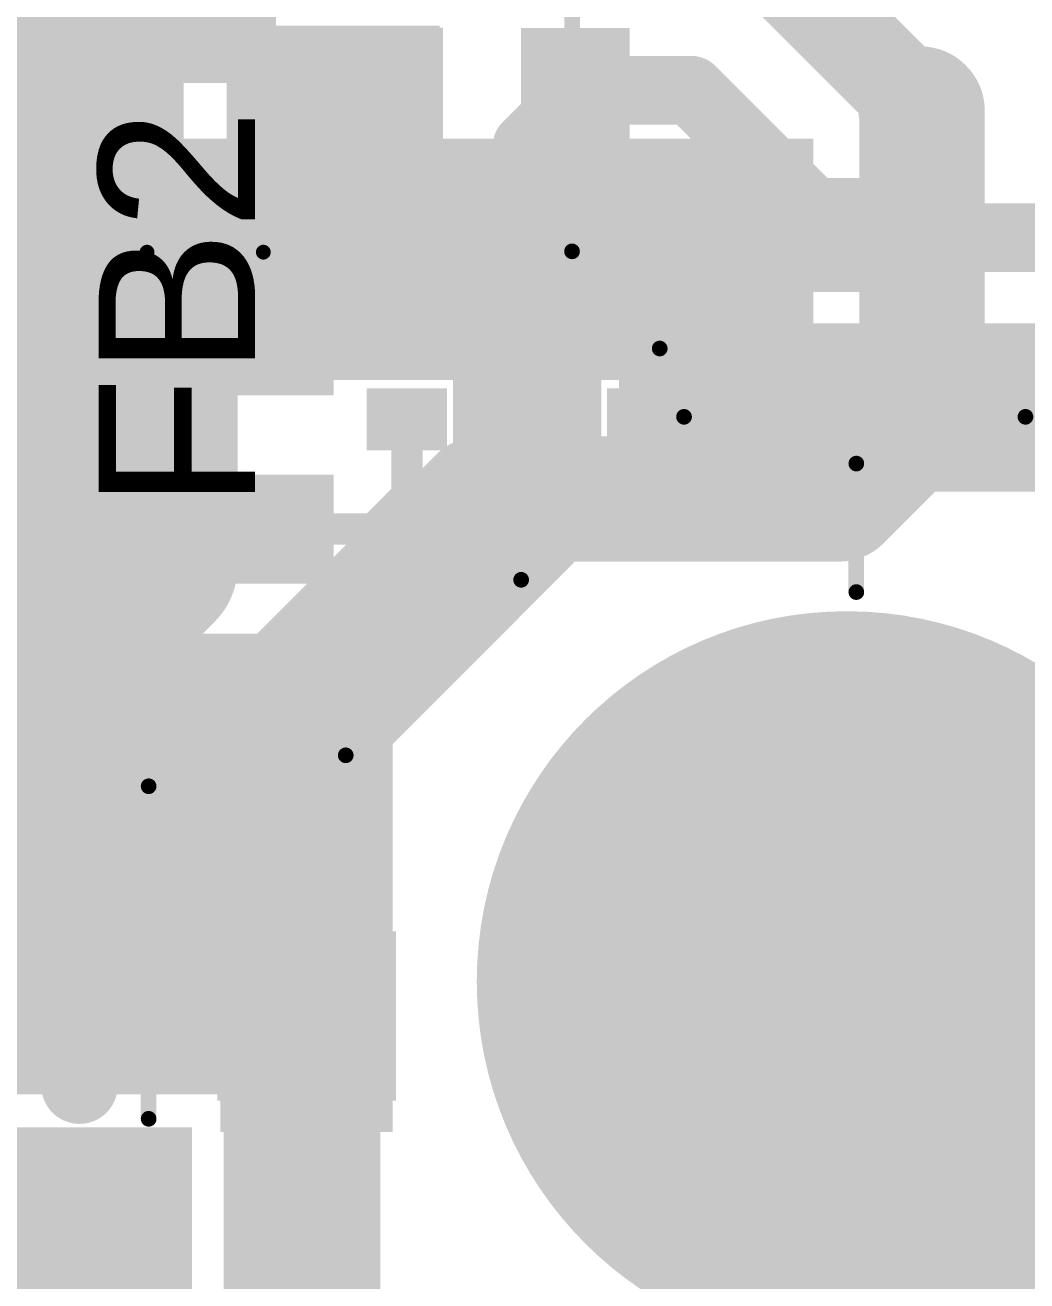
# Model space of a CAD drawing. Header units: millimetres. Extents: x -1.41 to 1.41, y -0.13 to 2.68.
# Drawn here: x -0.4094 to -0.0895, y 1.6725 to 2.0732 of the extents above; entities that cross this region are included whole.
import ezdxf

# ---------------------------------------------------------------- set-up
doc = ezdxf.new("R2010")
doc.units = ezdxf.units.MM
doc.header["$MEASUREMENT"] = 0
for name, color, linetype in [('BottomLayer', 5, 'Continuous'), ('BottomPaste', 16, 'Continuous'), ('BottomSolder', 6, 'Continuous'), ('Mechanical2', 216, 'Continuous'), ('MultiLayer', 9, 'Continuous'), ('PadHoleLayer', 156, 'Continuous'), ('TopLayer', 1, 'Continuous'), ('TopOverlay', 2, 'Continuous'), ('TopPaste', 8, 'Continuous'), ('TopSolder', 216, 'Continuous'), ('ViaHoleLayer', 16, 'Continuous')]:
    doc.layers.add(name, color=color, linetype=linetype)
doc.styles.add('Arial', font='', dxfattribs={"height": 0.2})
doc.styles.get('Arial').set_extended_font_data('Arial')

# ---------------------------------------------------------------- blocks, each defined once
blk = doc.blocks.new('EEEFT1H221AP_2')
at = {"layer": 'TopOverlay', "const_width": 0.005}
for points in [[(0.136, 0.166), (-0.095, 0.166)], [(0.164, 0.135), (0.164, 0.053)]]:
    blk.add_lwpolyline(points, dxfattribs=at)
at = {"layer": 'TopOverlay', "const_width": 0.0025}
for points in [[(0.13475, 0.166, 1), (0.13725, 0.166, 1)], [(0.13475, 0.166, 1), (0.13725, 0.166, 1)], [(0.16275, 0.135, 1), (0.16525, 0.135, 1)], [(0.16275, 0.135, 1), (0.16525, 0.135, 1)]]:
    blk.add_lwpolyline(points, format="xyb", close=True, dxfattribs=at)
at = {"layer": 'TopOverlay', "const_width": 0.005}
blk.add_lwpolyline([(0.136, 0.166, -0.31993), (0.164, 0.135)], format="xyb", dxfattribs=at)
blk = doc.blocks.new('5520425_3_40')
at = {"layer": 'BottomLayer'}
blk.add_hatch(color=5, dxfattribs=at).paths.add_polyline_path([(-0.15472, 0.20492), (-0.09488, 0.20492), (-0.09488, 0.14508), (-0.15472, 0.14508)])
at = {"layer": 'BottomSolder'}
blk.add_hatch(color=6, dxfattribs=at).paths.add_polyline_path([(-0.15872, 0.20892), (-0.09088, 0.20892), (-0.09088, 0.14108), (-0.15872, 0.14108)])
at = {"layer": 'MultiLayer'}
blk.add_hatch(color=9, dxfattribs=at).paths.add_polyline_path([(-0.15472, 0.20492), (-0.09488, 0.20492), (-0.09488, 0.14508), (-0.15472, 0.14508)])
at = {"layer": 'PadHoleLayer'}
h = blk.add_hatch(color=156, dxfattribs=at)
edge = h.paths.add_edge_path()
edge.add_arc((-0.1248, 0.175), 0.01772, 0, 360)
at = {"layer": 'TopLayer'}
blk.add_hatch(color=1, dxfattribs=at).paths.add_polyline_path([(-0.15472, 0.20492), (-0.09488, 0.20492), (-0.09488, 0.14508), (-0.15472, 0.14508)])
at = {"layer": 'TopSolder'}
blk.add_hatch(color=216, dxfattribs=at).paths.add_polyline_path([(-0.15872, 0.20892), (-0.09088, 0.20892), (-0.09088, 0.14108), (-0.15872, 0.14108)])
at = {"layer": 'TopOverlay', "const_width": 0.005}
for points in [[(-0.16142, 0.19508), (-0.26752, 0.19508)], [(-0.26752, -0.1002), (-0.26752, 0.19508)]]:
    blk.add_lwpolyline(points, dxfattribs=at)
at = {"layer": 'TopOverlay'}
for points, const_width in [([(-0.26877, 0.19508, 1), (-0.26627, 0.19508, 1)], 0.0025), ([(-0.26877, 0.19508, 1), (-0.26627, 0.19508, 1)], 0.0025), ([(-0.16267, 0.19508, 1), (-0.16017, 0.19508, 1)], 0.0025), ([(-0.16479, 0.173, 1), (-0.17921, 0.173, 1)], 0.01), ([(-0.18171, 0.173, 1), (-0.17671, 0.173, 1)], 0.005), ([(-0.16729, 0.173, 1), (-0.16229, 0.173, 1)], 0.005)]:
    blk.add_lwpolyline(points, format="xyb", close=True, dxfattribs=dict(at, const_width=const_width))
blk = doc.blocks.new('C___0603_B_103')
at = {"layer": 'BottomLayer'}
for points in [[(-0.045, -0.0175), (-0.045, 0.0175), (-0.015, 0.0175), (-0.015, -0.0175)], [(0.015, -0.0175), (0.015, 0.0175), (0.045, 0.0175), (0.045, -0.0175)]]:
    blk.add_hatch(color=5, dxfattribs=at).paths.add_polyline_path(points)
at = {"layer": 'BottomPaste'}
for points in [[(-0.045, -0.0175), (-0.045, 0.0175), (-0.015, 0.0175), (-0.015, -0.0175)], [(0.015, -0.0175), (0.015, 0.0175), (0.045, 0.0175), (0.045, -0.0175)]]:
    blk.add_hatch(color=16, dxfattribs=at).paths.add_polyline_path(points)
at = {"layer": 'BottomSolder'}
for points in [[(-0.04736, -0.01986), (-0.04736, 0.01986), (-0.01264, 0.01986), (-0.01264, -0.01986)], [(0.01264, -0.01986), (0.01264, 0.01986), (0.04736, 0.01986), (0.04736, -0.01986)]]:
    blk.add_hatch(color=6, dxfattribs=at).paths.add_polyline_path(points)
blk = doc.blocks.new('C___0603_B_104')
at = {"layer": 'BottomLayer'}
for points in [[(-0.045, -0.0175), (-0.045, 0.0175), (-0.015, 0.0175), (-0.015, -0.0175)], [(0.015, -0.0175), (0.015, 0.0175), (0.045, 0.0175), (0.045, -0.0175)]]:
    blk.add_hatch(color=5, dxfattribs=at).paths.add_polyline_path(points)
at = {"layer": 'BottomPaste'}
for points in [[(-0.045, -0.0175), (-0.045, 0.0175), (-0.015, 0.0175), (-0.015, -0.0175)], [(0.015, -0.0175), (0.015, 0.0175), (0.045, 0.0175), (0.045, -0.0175)]]:
    blk.add_hatch(color=16, dxfattribs=at).paths.add_polyline_path(points)
at = {"layer": 'BottomSolder'}
for points in [[(-0.04736, -0.01986), (-0.04736, 0.01986), (-0.01264, 0.01986), (-0.01264, -0.01986)], [(0.01264, -0.01986), (0.01264, 0.01986), (0.04736, 0.01986), (0.04736, -0.01986)]]:
    blk.add_hatch(color=6, dxfattribs=at).paths.add_polyline_path(points)
blk = doc.blocks.new('C___0603_B_105')
at = {"layer": 'BottomLayer'}
for points in [[(-0.045, -0.0175), (-0.045, 0.0175), (-0.015, 0.0175), (-0.015, -0.0175)], [(0.015, -0.0175), (0.015, 0.0175), (0.045, 0.0175), (0.045, -0.0175)]]:
    blk.add_hatch(color=5, dxfattribs=at).paths.add_polyline_path(points)
at = {"layer": 'BottomPaste'}
for points in [[(-0.045, -0.0175), (-0.045, 0.0175), (-0.015, 0.0175), (-0.015, -0.0175)], [(0.015, -0.0175), (0.015, 0.0175), (0.045, 0.0175), (0.045, -0.0175)]]:
    blk.add_hatch(color=16, dxfattribs=at).paths.add_polyline_path(points)
at = {"layer": 'BottomSolder'}
for points in [[(-0.04736, -0.01986), (-0.04736, 0.01986), (-0.01264, 0.01986), (-0.01264, -0.01986)], [(0.01264, -0.01986), (0.01264, 0.01986), (0.04736, 0.01986), (0.04736, -0.01986)]]:
    blk.add_hatch(color=6, dxfattribs=at).paths.add_polyline_path(points)
blk = doc.blocks.new('MPZ1608S121ATDH5_122')
at = {"layer": 'TopLayer'}
for points in [[(-0.03937, 0.01575), (-0.01575, 0.01575), (-0.01575, -0.01575), (-0.03937, -0.01575)], [(0.01575, 0.01575), (0.03937, 0.01575), (0.03937, -0.01575), (0.01575, -0.01575)]]:
    blk.add_hatch(color=1, dxfattribs=at).paths.add_polyline_path(points)
at = {"layer": 'TopPaste'}
for points in [[(-0.03937, 0.01575), (-0.01575, 0.01575), (-0.01575, -0.01575), (-0.03937, -0.01575)], [(0.01575, 0.01575), (0.03937, 0.01575), (0.03937, -0.01575), (0.01575, -0.01575)]]:
    blk.add_hatch(color=8, dxfattribs=at).paths.add_polyline_path(points)
at = {"layer": 'TopSolder'}
for points in [[(-0.04337, 0.01975), (-0.01175, 0.01975), (-0.01175, -0.01975), (-0.04337, -0.01975)], [(0.01175, 0.01975), (0.04337, 0.01975), (0.04337, -0.01975), (0.01175, -0.01975)]]:
    blk.add_hatch(color=216, dxfattribs=at).paths.add_polyline_path(points)
at = {"layer": 'TopOverlay', "const_width": 0.00472}
for points in [[(-0.042, -0.01844), (-0.042, 0.01869)], [(0.04226, 0.01869), (-0.042, 0.01869)], [(0.04226, -0.01844), (0.04226, 0.01869)], [(0.04226, -0.01844), (-0.042, -0.01844)]]:
    blk.add_lwpolyline(points, dxfattribs=at)
at = {"layer": 'TopOverlay', "const_width": 0.00236}
for points in [[(-0.04318, 0.01869, 1), (-0.04082, 0.01869, 1)], [(-0.04318, 0.01869, 1), (-0.04082, 0.01869, 1)], [(0.04108, 0.01869, 1), (0.04344, 0.01869, 1)], [(0.04108, 0.01869, 1), (0.04344, 0.01869, 1)], [(-0.04318, -0.01844, 1), (-0.04082, -0.01844, 1)], [(-0.04318, -0.01844, 1), (-0.04082, -0.01844, 1)], [(0.04108, -0.01844, 1), (0.04344, -0.01844, 1)], [(0.04108, -0.01844, 1), (0.04344, -0.01844, 1)]]:
    blk.add_lwpolyline(points, format="xyb", close=True, dxfattribs=at)
blk = doc.blocks.new('PRT_10474_129')
at = {"layer": 'BottomLayer'}
h = blk.add_hatch(color=5, dxfattribs=at)
edge = h.paths.add_edge_path()
edge.add_arc((-0.1378, 0), 0.11417, 0, 360)
at = {"layer": 'BottomSolder'}
h = blk.add_hatch(color=6, dxfattribs=at)
edge = h.paths.add_edge_path()
edge.add_arc((-0.1378, 0), 0.11817, 0, 360)
at = {"layer": 'MultiLayer'}
h = blk.add_hatch(color=9, dxfattribs=at)
edge = h.paths.add_edge_path()
edge.add_arc((-0.1378, 0), 0.11417, 0, 360)
at = {"layer": 'PadHoleLayer'}
h = blk.add_hatch(color=156, dxfattribs=at)
edge = h.paths.add_edge_path()
edge.add_arc((-0.1378, 0), 0.09055, 0, 360)
at = {"layer": 'TopLayer'}
h = blk.add_hatch(color=1, dxfattribs=at)
edge = h.paths.add_edge_path()
edge.add_arc((-0.1378, 0), 0.11417, 0, 360)
at = {"layer": 'TopSolder'}
h = blk.add_hatch(color=216, dxfattribs=at)
edge = h.paths.add_edge_path()
edge.add_arc((-0.1378, 0), 0.11817, 0, 360)
at = {"layer": 'TopOverlay', "const_width": 0.005}
for points in [[(-0.318, 0.057), (-0.266, 0.109)], [(-0.318, -0.052), (-0.318, 0.057)], [(-0.26208, 0.003), (-0.30308, 0.003)], [(-0.266, -0.104), (-0.318, -0.052)], [(-0.21, -0.16), (-0.266, -0.104)], [(0.311, -0.16), (-0.21, -0.16)]]:
    blk.add_lwpolyline(points, dxfattribs=at)
at = {"layer": 'TopOverlay', "const_width": 0.0025}
for points in [[(-0.31925, 0.057, 1), (-0.31675, 0.057, 1)], [(-0.31925, 0.057, 1), (-0.31675, 0.057, 1)], [(-0.30433, 0.003, 1), (-0.30183, 0.003, 1)], [(-0.26333, 0.003, 1), (-0.26083, 0.003, 1)], [(-0.31925, -0.052, 1), (-0.31675, -0.052, 1)], [(-0.31925, -0.052, 1), (-0.31675, -0.052, 1)], [(-0.26725, -0.104, 1), (-0.26475, -0.104, 1)], [(-0.26725, -0.104, 1), (-0.26475, -0.104, 1)], [(-0.21125, -0.16, 1), (-0.20875, -0.16, 1)], [(-0.21125, -0.16, 1), (-0.20875, -0.16, 1)]]:
    blk.add_lwpolyline(points, format="xyb", close=True, dxfattribs=at)
blk = doc.blocks.new('750314597_167')
at = {"layer": 'TopSolder'}
blk.add_hatch(color=216, dxfattribs=at).paths.add_polyline_path([(-0.25912, 0.12546), (-0.19994, 0.12546), (-0.19994, 0.07139), (-0.25912, 0.07139)])
blk = doc.blocks.new('TPS60150DRVR_B_169')
at = {"layer": 'BottomLayer'}
for points in [[(-0.04724, 0.0315), (-0.02953, 0.0315), (-0.02953, 0.01969), (-0.04724, 0.01969)], [(-0.01969, 0.0315), (0.01969, 0.0315), (0.01969, -0.0315), (-0.01969, -0.0315)], [(0.02953, 0.0315), (0.04724, 0.0315), (0.04724, 0.01969), (0.02953, 0.01969)], [(-0.04724, 0.00591), (-0.02953, 0.00591), (-0.02953, -0.00591), (-0.04724, -0.00591)], [(0.02953, 0.00591), (0.04724, 0.00591), (0.04724, -0.00591), (0.02953, -0.00591)], [(-0.04724, -0.01969), (-0.02953, -0.01969), (-0.02953, -0.0315), (-0.04724, -0.0315)], [(0.02953, -0.01969), (0.04724, -0.01969), (0.04724, -0.0315), (0.02953, -0.0315)]]:
    blk.add_hatch(color=5, dxfattribs=at).paths.add_polyline_path(points)
at = {"layer": 'BottomPaste'}
for points in [[(-0.04724, 0.0315), (-0.02953, 0.0315), (-0.02953, 0.01969), (-0.04724, 0.01969)], [(-0.01969, 0.0315), (0.01969, 0.0315), (0.01969, -0.0315), (-0.01969, -0.0315)], [(0.02953, 0.0315), (0.04724, 0.0315), (0.04724, 0.01969), (0.02953, 0.01969)], [(-0.04724, 0.00591), (-0.02953, 0.00591), (-0.02953, -0.00591), (-0.04724, -0.00591)], [(0.02953, 0.00591), (0.04724, 0.00591), (0.04724, -0.00591), (0.02953, -0.00591)], [(-0.04724, -0.01969), (-0.02953, -0.01969), (-0.02953, -0.0315), (-0.04724, -0.0315)], [(0.02953, -0.01969), (0.04724, -0.01969), (0.04724, -0.0315), (0.02953, -0.0315)]]:
    blk.add_hatch(color=16, dxfattribs=at).paths.add_polyline_path(points)
at = {"layer": 'BottomSolder'}
for points in [[(-0.05124, 0.0355), (-0.02553, 0.0355), (-0.02553, 0.01569), (-0.05124, 0.01569)], [(-0.02369, 0.0355), (0.02369, 0.0355), (0.02369, -0.0355), (-0.02369, -0.0355)], [(0.02553, 0.0355), (0.05124, 0.0355), (0.05124, 0.01569), (0.02553, 0.01569)], [(-0.05124, 0.00991), (-0.02553, 0.00991), (-0.02553, -0.00991), (-0.05124, -0.00991)], [(0.02553, 0.00991), (0.05124, 0.00991), (0.05124, -0.00991), (0.02553, -0.00991)], [(-0.05124, -0.01569), (-0.02553, -0.01569), (-0.02553, -0.0355), (-0.05124, -0.0355)], [(0.02553, -0.01569), (0.05124, -0.01569), (0.05124, -0.0355), (0.02553, -0.0355)]]:
    blk.add_hatch(color=6, dxfattribs=at).paths.add_polyline_path(points)

msp = doc.modelspace()

# ---------------------------------------------------------------- hatches: boundary and pattern name
at = {"layer": 'BottomLayer'}
for points in [[(-0.433, 1.847), (-0.35871, 1.847), (-0.35871, 2.16937), (-0.433, 2.16937)], [(-0.345, 2.002), (-0.277, 2.002), (-0.277, 2.073), (-0.345, 2.073)], [(-0.30771, 1.99337), (-0.276, 1.99337), (-0.276, 2.07237), (-0.30771, 2.07237)], [(-0.16571, 1.99037), (-0.123, 1.99037), (-0.123, 2.02437), (-0.16571, 2.02437)], [(-0.166, 1.92437), (-0.059, 1.92437), (-0.059, 1.978), (-0.166, 1.978)], [(-0.21971, 1.92437), (-0.07671, 1.92437), (-0.07671, 1.96), (-0.21971, 1.96)], [(-0.433, 1.732), (-0.311, 1.732), (-0.311, 1.879), (-0.433, 1.879)], [(-0.347, 1.72), (-0.292, 1.72), (-0.292, 1.879), (-0.347, 1.879)]]:
    msp.add_hatch(color=5, dxfattribs=at).paths.add_polyline_path(points)
h = msp.add_hatch(color=5, dxfattribs=at)
edge = h.paths.add_edge_path()
edge.add_arc((-0.12337, 2.04637), 0.01181, 0, 360)
h = msp.add_hatch(color=5, dxfattribs=at)
edge = h.paths.add_edge_path()
edge.add_arc((-0.32, 2.02037), 0.01181, 0, 360)
h = msp.add_hatch(color=5, dxfattribs=at)
edge = h.paths.add_edge_path()
edge.add_arc((-0.29271, 2.02037), 0.01181, 0, 360)
h = msp.add_hatch(color=5, dxfattribs=at)
edge = h.paths.add_edge_path()
edge.add_arc((-0.18501, 1.98428), 0.01181, 0, 360)
h = msp.add_hatch(color=5, dxfattribs=at)
edge = h.paths.add_edge_path()
edge.add_arc((-0.332, 1.77), 0.01181, 0, 360)
h = msp.add_hatch(color=5, dxfattribs=at)
edge = h.paths.add_edge_path()
edge.add_arc((-0.306, 1.77), 0.01181, 0, 360)
h = msp.add_hatch(color=5, dxfattribs=at)
edge = h.paths.add_edge_path()
edge.add_arc((-0.332, 1.745), 0.01181, 0, 360)
h = msp.add_hatch(color=5, dxfattribs=at)
edge = h.paths.add_edge_path()
edge.add_arc((-0.306, 1.745), 0.01181, 0, 360)
at = {"layer": 'BottomSolder'}
h = msp.add_hatch(color=6, dxfattribs=at)
edge = h.paths.add_edge_path()
edge.add_arc((-0.12337, 2.04637), 0.00591, 0, 360)
h = msp.add_hatch(color=6, dxfattribs=at)
edge = h.paths.add_edge_path()
edge.add_arc((-0.32, 2.02037), 0.00591, 0, 360)
h = msp.add_hatch(color=6, dxfattribs=at)
edge = h.paths.add_edge_path()
edge.add_arc((-0.29271, 2.02037), 0.00591, 0, 360)
h = msp.add_hatch(color=6, dxfattribs=at)
edge = h.paths.add_edge_path()
edge.add_arc((-0.18501, 1.98428), 0.00591, 0, 360)
h = msp.add_hatch(color=6, dxfattribs=at)
edge = h.paths.add_edge_path()
edge.add_arc((-0.332, 1.77), 0.00591, 0, 360)
h = msp.add_hatch(color=6, dxfattribs=at)
edge = h.paths.add_edge_path()
edge.add_arc((-0.306, 1.77), 0.00591, 0, 360)
h = msp.add_hatch(color=6, dxfattribs=at)
edge = h.paths.add_edge_path()
edge.add_arc((-0.332, 1.745), 0.00591, 0, 360)
h = msp.add_hatch(color=6, dxfattribs=at)
edge = h.paths.add_edge_path()
edge.add_arc((-0.306, 1.745), 0.00591, 0, 360)
at = {"layer": 'TopLayer'}
for points in [[(-0.381, 2.055), (-0.32931, 2.055), (-0.32931, 2.152), (-0.381, 2.152)], [(-0.393, 1.96), (-0.15771, 1.96), (-0.15771, 2.037), (-0.393, 2.037)], [(-0.348, 1.73), (-0.291, 1.73), (-0.291, 1.784), (-0.348, 1.784)]]:
    msp.add_hatch(color=1, dxfattribs=at).paths.add_polyline_path(points)
h = msp.add_hatch(color=1, dxfattribs=at)
edge = h.paths.add_edge_path()
edge.add_arc((-0.12337, 2.04637), 0.01181, 0, 360)
h = msp.add_hatch(color=1, dxfattribs=at)
edge = h.paths.add_edge_path()
edge.add_arc((-0.32, 2.02037), 0.01181, 0, 360)
h = msp.add_hatch(color=1, dxfattribs=at)
edge = h.paths.add_edge_path()
edge.add_arc((-0.29271, 2.02037), 0.01181, 0, 360)
h = msp.add_hatch(color=1, dxfattribs=at)
edge = h.paths.add_edge_path()
edge.add_arc((-0.18501, 1.98428), 0.01181, 0, 360)
h = msp.add_hatch(color=1, dxfattribs=at)
edge = h.paths.add_edge_path()
edge.add_arc((-0.332, 1.77), 0.01181, 0, 360)
h = msp.add_hatch(color=1, dxfattribs=at)
edge = h.paths.add_edge_path()
edge.add_arc((-0.306, 1.77), 0.01181, 0, 360)
h = msp.add_hatch(color=1, dxfattribs=at)
edge = h.paths.add_edge_path()
edge.add_arc((-0.332, 1.745), 0.01181, 0, 360)
h = msp.add_hatch(color=1, dxfattribs=at)
edge = h.paths.add_edge_path()
edge.add_arc((-0.306, 1.745), 0.01181, 0, 360)
at = {"layer": 'TopSolder'}
h = msp.add_hatch(color=216, dxfattribs=at)
edge = h.paths.add_edge_path()
edge.add_arc((-0.12337, 2.04637), 0.00591, 0, 360)
h = msp.add_hatch(color=216, dxfattribs=at)
edge = h.paths.add_edge_path()
edge.add_arc((-0.32, 2.02037), 0.00591, 0, 360)
h = msp.add_hatch(color=216, dxfattribs=at)
edge = h.paths.add_edge_path()
edge.add_arc((-0.29271, 2.02037), 0.00591, 0, 360)
h = msp.add_hatch(color=216, dxfattribs=at)
edge = h.paths.add_edge_path()
edge.add_arc((-0.18501, 1.98428), 0.00591, 0, 360)
h = msp.add_hatch(color=216, dxfattribs=at)
edge = h.paths.add_edge_path()
edge.add_arc((-0.332, 1.77), 0.00591, 0, 360)
h = msp.add_hatch(color=216, dxfattribs=at)
edge = h.paths.add_edge_path()
edge.add_arc((-0.306, 1.77), 0.00591, 0, 360)
h = msp.add_hatch(color=216, dxfattribs=at)
edge = h.paths.add_edge_path()
edge.add_arc((-0.332, 1.745), 0.00591, 0, 360)
h = msp.add_hatch(color=216, dxfattribs=at)
edge = h.paths.add_edge_path()
edge.add_arc((-0.306, 1.745), 0.00591, 0, 360)
at = {"layer": 'ViaHoleLayer'}
h = msp.add_hatch(color=16, dxfattribs=at)
edge = h.paths.add_edge_path()
edge.add_arc((-0.12337, 2.04637), 0.00591, 0, 360)
h = msp.add_hatch(color=16, dxfattribs=at)
edge = h.paths.add_edge_path()
edge.add_arc((-0.32, 2.02037), 0.00591, 0, 360)
h = msp.add_hatch(color=16, dxfattribs=at)
edge = h.paths.add_edge_path()
edge.add_arc((-0.29271, 2.02037), 0.00591, 0, 360)
h = msp.add_hatch(color=16, dxfattribs=at)
edge = h.paths.add_edge_path()
edge.add_arc((-0.18501, 1.98428), 0.00591, 0, 360)
h = msp.add_hatch(color=16, dxfattribs=at)
edge = h.paths.add_edge_path()
edge.add_arc((-0.332, 1.77), 0.00591, 0, 360)
h = msp.add_hatch(color=16, dxfattribs=at)
edge = h.paths.add_edge_path()
edge.add_arc((-0.306, 1.77), 0.00591, 0, 360)
h = msp.add_hatch(color=16, dxfattribs=at)
edge = h.paths.add_edge_path()
edge.add_arc((-0.332, 1.745), 0.00591, 0, 360)
h = msp.add_hatch(color=16, dxfattribs=at)
edge = h.paths.add_edge_path()
edge.add_arc((-0.306, 1.745), 0.00591, 0, 360)

# ---------------------------------------------------------------- linework, layer by layer
at = {"layer": 'BottomLayer'}
for points, const_width in [([(-0.17, 2.093), (-0.12337, 2.04637)], 0.03), ([(-0.2491, 2.03449), (-0.23371, 2.04987)], 0.022), ([(-0.23371, 2.05237), (-0.19671, 2.05237)], 0.022), ([(-0.23371, 2.04987), (-0.23371, 2.05237)], 0.022), ([(-0.19671, 2.05237), (-0.15621, 2.01187)], 0.022), ([(-0.2491, 1.98387), (-0.2491, 2.03449)], 0.022), ([(-0.14196, 2.01313), (-0.1342, 2.00537)], 0.022), ([(-0.15621, 2.00937), (-0.15621, 2.01187)], 0.022), ([(-0.15621, 2.00937), (-0.15221, 2.00537)], 0.022), ([(-0.15221, 2.00537), (-0.14971, 2.00537)], 0.022), ([(-0.14971, 2.00537), (-0.1342, 2.00537)], 0.022), ([(-0.1342, 2.00537), (-0.05763, 2.00537)], 0.022), ([(-0.2491, 1.98387), (-0.23442, 1.99855)], 0.01), ([(-0.23442, 1.99855), (-0.21071, 1.99855)], 0.01), ([(-0.24942, 1.91467), (-0.24942, 1.97265)], 0.04), ([(-0.2491, 1.97296), (-0.2491, 1.98387)], 0.022), ([(-0.19859, 1.97296), (-0.18727, 1.98428)], 0.01), ([(-0.18727, 1.98428), (-0.18501, 1.98428)], 0.01), ([(-0.33071, 1.97237), (-0.33012, 1.97296)], 0.01), ([(-0.33012, 1.97296), (-0.28749, 1.97296)], 0.01), ([(-0.21071, 1.97296), (-0.19859, 1.97296)], 0.01), ([(-0.28749, 1.9231), (-0.28749, 1.94737)], 0.01), ([(-0.32504, 1.83904), (-0.24942, 1.91467)], 0.04), ([(-0.29821, 1.91237), (-0.28749, 1.9231)], 0.01), ([(-0.33071, 1.91237), (-0.29821, 1.91237)], 0.01), ([(-0.325, 1.794), (-0.3195, 1.7995)], 0.025), ([(-0.363, 1.756), (-0.325, 1.794)], 0.025), ([(-0.325, 1.7815), (-0.325, 1.794)], 0.025), ([(-0.3345, 1.772), (-0.325, 1.7815)], 0.025), ([(-0.469, 1.756), (-0.363, 1.756)], 0.025)]:
    msp.add_lwpolyline(points, dxfattribs=dict(at, const_width=const_width))
for points, const_width in [([(-0.23921, 2.05237, 1), (-0.22821, 2.05237, 1)], 0.011), ([(-0.23921, 2.05237, 1), (-0.22821, 2.05237, 1)], 0.011), ([(-0.23921, 2.04987, 1), (-0.22821, 2.04987, 1)], 0.011), ([(-0.23921, 2.04987, 1), (-0.22821, 2.04987, 1)], 0.011), ([(-0.20221, 2.05237, 1), (-0.19121, 2.05237, 1)], 0.011), ([(-0.20221, 2.05237, 1), (-0.19121, 2.05237, 1)], 0.011), ([(-0.13087, 2.04637, 1), (-0.11587, 2.04637, 1)], 0.015), ([(-0.2546, 2.03449, 1), (-0.2436, 2.03449, 1)], 0.011), ([(-0.2546, 2.03449, 1), (-0.2436, 2.03449, 1)], 0.011), ([(-0.14746, 2.01313, 1), (-0.13646, 2.01313, 1)], 0.011), ([(-0.16171, 2.01187, 1), (-0.15071, 2.01187, 1)], 0.011), ([(-0.16171, 2.01187, 1), (-0.15071, 2.01187, 1)], 0.011), ([(-0.16171, 2.00937, 1), (-0.15071, 2.00937, 1)], 0.011), ([(-0.16171, 2.00937, 1), (-0.15071, 2.00937, 1)], 0.011), ([(-0.15771, 2.00537, 1), (-0.14671, 2.00537, 1)], 0.011), ([(-0.15771, 2.00537, 1), (-0.14671, 2.00537, 1)], 0.011), ([(-0.15521, 2.00537, 1), (-0.14421, 2.00537, 1)], 0.011), ([(-0.15521, 2.00537, 1), (-0.14421, 2.00537, 1)], 0.011), ([(-0.1397, 2.00537, 1), (-0.1287, 2.00537, 1)], 0.011), ([(-0.1397, 2.00537, 1), (-0.1287, 2.00537, 1)], 0.011), ([(-0.1397, 2.00537, 1), (-0.1287, 2.00537, 1)], 0.011), ([(-0.23692, 1.99855, 1), (-0.23192, 1.99855, 1)], 0.005), ([(-0.23692, 1.99855, 1), (-0.23192, 1.99855, 1)], 0.005), ([(-0.21321, 1.99855, 1), (-0.20821, 1.99855, 1)], 0.005), ([(-0.25942, 1.97265, 1), (-0.23942, 1.97265, 1)], 0.02), ([(-0.2546, 1.98387, 1), (-0.2436, 1.98387, 1)], 0.011), ([(-0.2546, 1.98387, 1), (-0.2436, 1.98387, 1)], 0.011), ([(-0.2516, 1.98387, 1), (-0.2466, 1.98387, 1)], 0.005), ([(-0.18977, 1.98428, 1), (-0.18477, 1.98428, 1)], 0.005), ([(-0.18977, 1.98428, 1), (-0.18477, 1.98428, 1)], 0.005), ([(-0.18751, 1.98428, 1), (-0.18251, 1.98428, 1)], 0.005), ([(-0.2546, 1.97296, 1), (-0.2436, 1.97296, 1)], 0.011), ([(-0.33321, 1.97237, 1), (-0.32821, 1.97237, 1)], 0.005), ([(-0.33262, 1.97296, 1), (-0.32762, 1.97296, 1)], 0.005), ([(-0.33262, 1.97296, 1), (-0.32762, 1.97296, 1)], 0.005), ([(-0.28999, 1.97296, 1), (-0.28499, 1.97296, 1)], 0.005), ([(-0.21321, 1.97296, 1), (-0.20821, 1.97296, 1)], 0.005), ([(-0.20109, 1.97296, 1), (-0.19609, 1.97296, 1)], 0.005), ([(-0.20109, 1.97296, 1), (-0.19609, 1.97296, 1)], 0.005), ([(-0.28999, 1.94737, 1), (-0.28499, 1.94737, 1)], 0.005), ([(-0.25942, 1.91467, 1), (-0.23942, 1.91467, 1)], 0.02), ([(-0.25942, 1.91467, 1), (-0.23942, 1.91467, 1)], 0.02), ([(-0.28999, 1.9231, 1), (-0.28499, 1.9231, 1)], 0.005), ([(-0.28999, 1.9231, 1), (-0.28499, 1.9231, 1)], 0.005), ([(-0.33321, 1.91237, 1), (-0.32821, 1.91237, 1)], 0.005), ([(-0.30071, 1.91237, 1), (-0.29571, 1.91237, 1)], 0.005), ([(-0.30071, 1.91237, 1), (-0.29571, 1.91237, 1)], 0.005), ([(-0.33504, 1.83904, 1), (-0.31504, 1.83904, 1)], 0.02), ([(-0.32575, 1.7995, 1), (-0.31325, 1.7995, 1)], 0.0125), ([(-0.33125, 1.794, 1), (-0.31875, 1.794, 1)], 0.0125), ([(-0.33125, 1.794, 1), (-0.31875, 1.794, 1)], 0.0125), ([(-0.33125, 1.794, 1), (-0.31875, 1.794, 1)], 0.0125), ([(-0.33125, 1.7815, 1), (-0.31875, 1.7815, 1)], 0.0125), ([(-0.33125, 1.7815, 1), (-0.31875, 1.7815, 1)], 0.0125), ([(-0.34075, 1.772, 1), (-0.32825, 1.772, 1)], 0.0125), ([(-0.36925, 1.756, 1), (-0.35675, 1.756, 1)], 0.0125), ([(-0.36925, 1.756, 1), (-0.35675, 1.756, 1)], 0.0125)]:
    msp.add_lwpolyline(points, format="xyb", close=True, dxfattribs=dict(at, const_width=const_width))
at = {"layer": 'Mechanical2', "const_width": 0.015}
msp.add_lwpolyline([(1.39764, 1.27953, 1), (-1.39764, 1.27953, 1)], format="xyb", close=True, dxfattribs=at)
at = {"layer": 'TopLayer'}
for points, const_width in [([(-0.12337, 2.04637), (-0.123, 2.046)], 0.04), ([(-0.123, 1.94843), (-0.123, 2.046)], 0.04), ([(-0.28471, 2.01873), (-0.28471, 2.02337)], 0.022), ([(-0.288, 2.01544), (-0.28471, 2.01873)], 0.022), ([(-0.35281, 2.01463), (-0.352, 2.01544)], 0.022), ([(-0.352, 2.01544), (-0.288, 2.01544)], 0.022), ([(-0.3665, 1.9005), (-0.3665, 1.9725)], 0.05), ([(-0.3575, 1.9725), (-0.352, 1.978)], 0.025), ([(-0.352, 1.978), (-0.288, 1.978)], 0.025), ([(-0.14943, 1.922), (-0.123, 1.94843)], 0.04), ([(-0.465, 1.721), (-0.264, 1.922)], 0.04), ([(-0.264, 1.922), (-0.14943, 1.922)], 0.04), ([(-0.469, 1.798), (-0.3665, 1.9005)], 0.05), ([(-0.321, 1.49), (-0.321, 1.741)], 0.05)]:
    msp.add_lwpolyline(points, dxfattribs=dict(at, const_width=const_width))
for points, const_width in [([(-0.13337, 2.04637, 1), (-0.11337, 2.04637, 1)], 0.02), ([(-0.133, 2.046, 1), (-0.113, 2.046, 1)], 0.02), ([(-0.133, 2.046, 1), (-0.113, 2.046, 1)], 0.02), ([(-0.29021, 2.02337, 1), (-0.27921, 2.02337, 1)], 0.011), ([(-0.29021, 2.01873, 1), (-0.27921, 2.01873, 1)], 0.011), ([(-0.29021, 2.01873, 1), (-0.27921, 2.01873, 1)], 0.011), ([(-0.35831, 2.01463, 1), (-0.34731, 2.01463, 1)], 0.011), ([(-0.3575, 2.01544, 1), (-0.3465, 2.01544, 1)], 0.011), ([(-0.3575, 2.01544, 1), (-0.3465, 2.01544, 1)], 0.011), ([(-0.2935, 2.01544, 1), (-0.2825, 2.01544, 1)], 0.011), ([(-0.2935, 2.01544, 1), (-0.2825, 2.01544, 1)], 0.011), ([(-0.379, 1.9725, 1), (-0.354, 1.9725, 1)], 0.025), ([(-0.35825, 1.978, 1), (-0.34575, 1.978, 1)], 0.0125), ([(-0.35825, 1.978, 1), (-0.34575, 1.978, 1)], 0.0125), ([(-0.29425, 1.978, 1), (-0.28175, 1.978, 1)], 0.0125), ([(-0.36375, 1.9725, 1), (-0.35125, 1.9725, 1)], 0.0125), ([(-0.133, 1.94843, 1), (-0.113, 1.94843, 1)], 0.02), ([(-0.133, 1.94843, 1), (-0.113, 1.94843, 1)], 0.02), ([(-0.274, 1.922, 1), (-0.254, 1.922, 1)], 0.02), ([(-0.274, 1.922, 1), (-0.254, 1.922, 1)], 0.02), ([(-0.15943, 1.922, 1), (-0.13943, 1.922, 1)], 0.02), ([(-0.15943, 1.922, 1), (-0.13943, 1.922, 1)], 0.02), ([(-0.379, 1.9005, 1), (-0.354, 1.9005, 1)], 0.025), ([(-0.379, 1.9005, 1), (-0.354, 1.9005, 1)], 0.025), ([(-0.3335, 1.741, 1), (-0.3085, 1.741, 1)], 0.025)]:
    msp.add_lwpolyline(points, format="xyb", close=True, dxfattribs=dict(at, const_width=const_width))

# ---------------------------------------------------------------- block references
for name, p, rotation in [('750314597_167', (-0.66619, 2.1558), 180), ('EEEFT1H221AP_2', (-0.07076, 2.136), 180), ('MPZ1608S121ATDH5_122', (-0.352, 2.043), 270), ('C___0603_B_104', (-0.14971, 1.97537), 90), ('TPS60150DRVR_B_169', (-0.2491, 1.97296), 180), ('C___0603_B_105', (-0.33071, 1.94237), 270), ('PRT_10474_129', (-0.147, 1.6302), 270), ('5520425_3_40', (-0.565, 1.5628), 270)]:
    msp.add_blockref(name, p, dxfattribs=dict(rotation=rotation))
msp.add_blockref('C___0603_B_103', (-0.26371, 2.05237))

# ---------------------------------------------------------------- texts
at = {"layer": 'TopOverlay', "style": 'Arial'}
msp.add_text('FB2', height=0.05, rotation=90, dxfattribs=at).set_placement((-0.33592, 1.9185))

doc.saveas('drawing.dxf')
